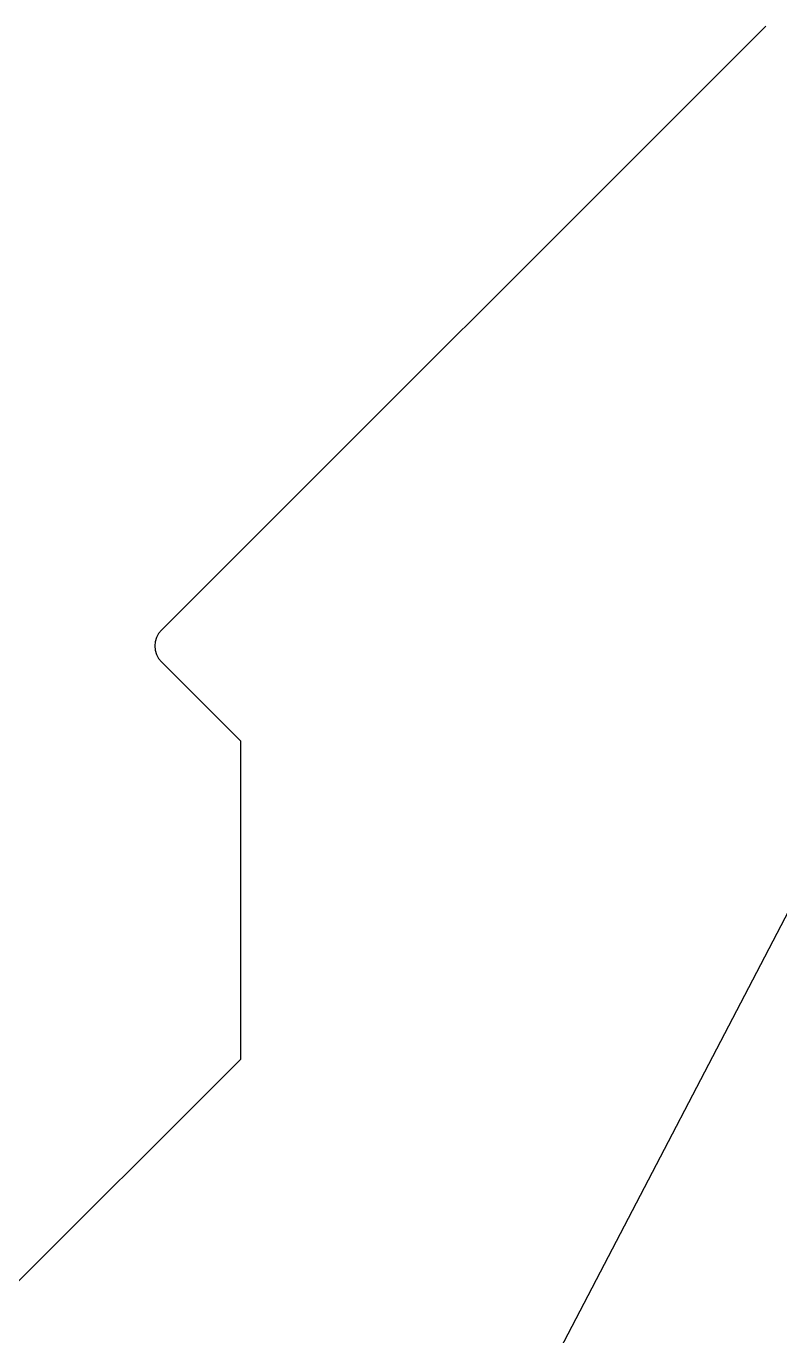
# Model space of a CAD drawing. Extents: x 14 to 1461, y -733 to -10.
# Drawn here: x 647.3 to 680.8, y -654.1 to -595.8 of the extents above; entities that cross this region are included whole.
import ezdxf

# ---------------------------------------------------------------- set-up
doc = ezdxf.new("R2010")
doc.units = 0

msp = doc.modelspace()

# ---------------------------------------------------------------- linework, layer by layer
at = {"layer": 'Cut', "color": 0}
for p, q in [((653.276118, -622.650177), (680.146122, -595.780173)), ((656.811645, -627.599914), (653.276118, -624.064387)), ((685.09586, -627.599914), (638.910394, -716.211702)), ((656.811645, -641.742021), (656.811645, -627.599914)), ((646.158224, -652.395443), (656.811645, -641.742021))]:
    msp.add_line(p, q, dxfattribs=at)
msp.add_arc((653.983224, -623.357282), 0.999998, 135, 225, dxfattribs=at)

doc.saveas('drawing.dxf')
